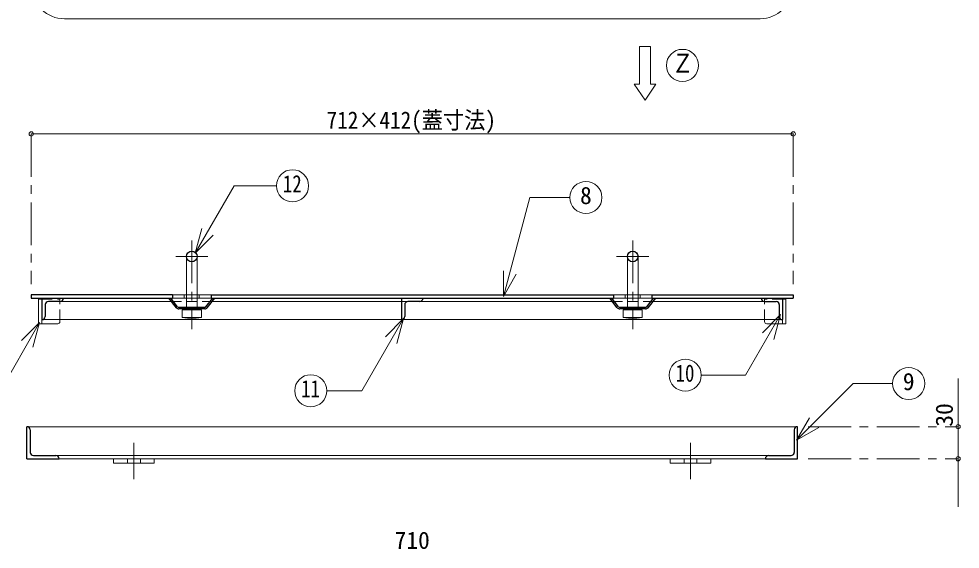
# Model space of a CAD drawing. Units: millimetres at full size, sheet at 1:8; details may follow other scales. Extents: x -1685 to 1555, y -1115 to 1133.
# Drawn here: x -1137 to -258, y -1 to 494 of the extents above; entities that cross this region are included whole.
import ezdxf
from ezdxf.enums import TextEntityAlignment as Align

# ---------------------------------------------------------------- set-up
doc = ezdxf.new("R2010")
doc.units = ezdxf.units.MM
doc.header["$LTSCALE"] = 8
doc.header["$PDMODE"] = 32
doc.header["$PDSIZE"] = 4
doc.linetypes.add('CHAIN1', pattern=[8, 5, -1, 1, -1])
doc.linetypes.add('DASHED1', pattern=[1.8, 1.2, -0.6])
doc.layers.add('0-0_ﾚｲﾔ1', color=4, linetype='Continuous', lineweight=9)
doc.styles.add('ＭＳ ゴシック', font='')
doc.styles.get('ＭＳ ゴシック').set_extended_font_data('MS Gothic')

msp = doc.modelspace()

# ---------------------------------------------------------------- linework, layer by layer
at = {"layer": '0-0_ﾚｲﾔ1', "color": 7, "lineweight": 18}
for p, q in [((-444.576, 494.018), (-1094.576, 494.018)), ((-547.076, 433.018), (-547.076, 468.018)), ((-557.076, 433.018), (-562.076, 433.018)), ((-552.076, 418.018), (-562.076, 433.018)), ((-542.076, 433.018), (-552.076, 418.018)), ((-542.076, 433.018), (-547.076, 433.018)), ((-972.459, 275.062), (-936.094, 338.047)), ((-896.388, 338.047), (-936.094, 338.047)), ((-972.459, 275.062), (-966.247, 298.244)), ((-972.459, 275.062), (-955.488, 292.032)), ((-980.576, 272.018), (-980.576, 224.518)), ((-970.576, 272.018), (-970.576, 224.518)), ((-568.576, 272.018), (-568.576, 224.518)), ((-558.576, 272.018), (-558.576, 224.518)), ((-684.408, 234.695), (-684.408, 258.695)), ((-684.408, 234.695), (-672.408, 255.48)), ((-1115.576, 232.218), (-1118.776, 232.218)), ((-1118.776, 232.218), (-1118.776, 209.218)), ((-993.576, 236.218), (-982.576, 236.218)), ((-982.576, 233.018), (-993.576, 233.018)), ((-982.576, 236.218), (-982.576, 233.018)), ((-968.576, 236.218), (-957.576, 236.218)), ((-968.576, 236.218), (-968.576, 233.018)), ((-957.576, 233.018), (-968.576, 233.018)), ((-581.576, 236.218), (-570.576, 236.218)), ((-570.576, 233.018), (-581.576, 233.018)), ((-570.576, 236.218), (-570.576, 233.018)), ((-556.576, 236.218), (-545.576, 236.218)), ((-556.576, 236.218), (-556.576, 233.018)), ((-545.576, 233.018), (-556.576, 233.018)), ((-423.576, 232.218), (-420.376, 232.218)), ((-420.376, 232.218), (-420.376, 209.218)), ((-966.576, 222.018), (-984.576, 222.018)), ((-984.576, 215.018), (-984.576, 222.018)), ((-980.576, 223.018), (-980.576, 222.418)), ((-975.576, 222.018), (-975.576, 215.018)), ((-971.576, 222.518), (-966.576, 222.018)), ((-970.576, 223.018), (-970.576, 222.418)), ((-966.576, 215.018), (-966.576, 222.018)), ((-554.576, 222.018), (-572.576, 222.018)), ((-572.576, 215.018), (-572.576, 222.018)), ((-568.576, 223.018), (-568.576, 222.418)), ((-563.576, 222.018), (-563.576, 215.018)), ((-559.576, 222.518), (-554.576, 222.018)), ((-558.576, 223.018), (-558.576, 222.418)), ((-554.576, 215.018), (-554.576, 222.018)), ((-1115.576, 213.018), (-1115.576, 209.218)), ((-979.576, 214.518), (-984.576, 215.018)), ((-966.576, 215.018), (-984.576, 215.018)), ((-975.576, 215.018), (-979.576, 214.518)), ((-971.576, 214.518), (-979.576, 214.518)), ((-777.692, 213.959), (-816.583, 146.597)), ((-777.692, 213.959), (-794.662, 196.988)), ((-777.692, 213.959), (-783.903, 190.777)), ((-567.576, 214.518), (-572.576, 215.018)), ((-554.576, 215.018), (-572.576, 215.018)), ((-563.576, 215.018), (-567.576, 214.518)), ((-559.576, 214.518), (-567.576, 214.518)), ((-425.464, 217.724), (-458.115, 161.171)), ((-425.464, 217.724), (-442.435, 200.754)), ((-425.464, 217.724), (-431.676, 194.542)), ((-423.576, 213.018), (-423.576, 209.218)), ((-1117.813, 210.357), (-1155.859, 144.458)), ((-1117.813, 210.357), (-1134.783, 193.386)), ((-1117.813, 210.357), (-1124.024, 187.174)), ((-1115.576, 209.218), (-1118.776, 209.218)), ((-423.576, 209.218), (-420.376, 209.218)), ((-499.465, 161.171), (-458.115, 161.171)), ((-410.404, 100.398), (-357.488, 153.315)), ((-320.659, 153.315), (-357.488, 153.315)), ((-849.411, 146.597), (-816.583, 146.597)), ((-410.404, 100.398), (-398.404, 121.183)), ((-409.576, 113.018), (-1129.576, 113.018)), ((-410.404, 100.398), (-389.62, 112.398)), ((-1102.576, 86.018), (-436.576, 86.018)), ((-1099.576, 83.018), (-439.576, 83.018))]:
    msp.add_line(p, q, dxfattribs=at)
at = {"layer": '0-0_ﾚｲﾔ1'}
for p, q in [((-413.576, 386.518), (-1125.576, 386.518)), ((-1098.576, 230.018), (-994.676, 230.018)), ((-980.576, 236.218), (-982.576, 236.218)), ((-980.576, 233.018), (-982.576, 233.018)), ((-968.576, 236.218), (-970.576, 236.218)), ((-968.576, 233.018), (-970.576, 233.018)), ((-956.476, 230.018), (-779.576, 230.018)), ((-762.576, 230.018), (-582.676, 230.018)), ((-570.576, 236.218), (-568.576, 236.218)), ((-570.576, 233.018), (-568.576, 233.018)), ((-558.576, 236.218), (-556.576, 236.218)), ((-558.576, 233.018), (-556.576, 233.018)), ((-544.476, 230.018), (-440.576, 230.018)), ((-423.576, 213.018), (-1115.576, 213.018)), ((-1098.776, 211.218), (-1098.776, 213.018)), ((-440.376, 211.218), (-440.376, 213.018)), ((-1100.776, 209.218), (-1115.576, 209.218)), ((-438.376, 209.218), (-423.576, 209.218)), ((-259.576, 158.018), (-259.576, 38.018)), ((-1048.576, 79.018), (-1048.576, 83.018)), ((-1010.576, 79.018), (-1010.576, 83.018)), ((-528.576, 79.018), (-528.576, 83.018)), ((-490.576, 79.018), (-490.576, 83.018)), ((-1048.576, 79.018), (-1010.576, 79.018)), ((-528.576, 79.018), (-490.576, 79.018))]:
    msp.add_line(p, q, dxfattribs=at)
at = {"layer": '0-0_ﾚｲﾔ1', "linetype": 'CHAIN1'}
for p, q in [((-1125.576, 386.518), (-1125.576, 246.218)), ((-413.576, 386.518), (-413.576, 246.218)), ((-975.576, 287.018), (-975.576, 204.018)), ((-563.576, 287.018), (-563.576, 204.018)), ((-960.576, 272.018), (-990.576, 272.018)), ((-578.576, 272.018), (-548.576, 272.018)), ((-399.576, 113.018), (-259.576, 113.018)), ((-1029.576, 64.018), (-1029.576, 98.018)), ((-509.576, 64.018), (-509.576, 98.018)), ((-399.576, 83.018), (-259.576, 83.018))]:
    msp.add_line(p, q, dxfattribs=at)
at = {"layer": '0-0_ﾚｲﾔ1', "color": 5, "lineweight": 25}
for p, q in [((-1125.576, 236.218), (-1125.576, 233.018)), ((-993.576, 236.218), (-1125.576, 236.218)), ((-1125.576, 233.018), (-993.576, 233.018)), ((-1115.576, 233.018), (-1115.576, 213.018)), ((-1098.576, 230.018), (-1109.576, 230.018)), ((-989.977, 224.144), (-997.076, 233.018)), ((-988.806, 225.081), (-995.155, 233.018)), ((-993.576, 236.218), (-993.576, 233.018)), ((-962.347, 225.081), (-955.997, 233.018)), ((-961.176, 224.144), (-954.076, 233.018)), ((-957.576, 236.218), (-581.576, 236.218)), ((-957.576, 236.218), (-957.576, 233.018)), ((-957.576, 233.018), (-581.576, 233.018)), ((-779.576, 233.018), (-779.576, 213.018)), ((-762.576, 230.018), (-773.576, 230.018)), ((-577.977, 224.144), (-585.076, 233.018)), ((-576.806, 225.081), (-583.155, 233.018)), ((-581.576, 236.218), (-581.576, 233.018)), ((-550.347, 225.081), (-543.997, 233.018)), ((-549.176, 224.144), (-542.076, 233.018)), ((-545.576, 236.218), (-413.576, 236.218)), ((-545.576, 236.218), (-545.576, 233.018)), ((-545.576, 233.018), (-413.576, 233.018)), ((-440.576, 230.018), (-429.576, 230.018)), ((-423.576, 233.018), (-423.576, 213.018)), ((-413.576, 236.218), (-413.576, 233.018)), ((-1112.576, 227.018), (-1112.576, 216.018)), ((-987.634, 224.518), (-963.518, 224.518)), ((-963.518, 223.018), (-987.634, 223.018)), ((-776.576, 227.018), (-776.576, 216.018)), ((-575.634, 224.518), (-551.518, 224.518)), ((-551.518, 223.018), (-575.634, 223.018)), ((-426.576, 227.018), (-426.576, 216.018)), ((-1129.576, 83.018), (-1129.576, 113.018)), ((-1126.576, 110.018), (-1126.576, 89.018)), ((-412.576, 110.018), (-412.576, 89.018)), ((-409.576, 83.018), (-409.576, 113.018)), ((-1129.576, 83.018), (-1099.576, 83.018)), ((-1123.576, 86.018), (-1102.576, 86.018)), ((-439.576, 83.018), (-409.576, 83.018)), ((-436.576, 86.018), (-415.576, 86.018))]:
    msp.add_line(p, q, dxfattribs=at)
at = {"layer": '0-0_ﾚｲﾔ1', "linetype": 'DASHED1'}
for p, q in [((-1115.576, 232.218), (-1098.776, 232.218)), ((-1098.776, 213.018), (-1098.776, 232.218)), ((-994.676, 230.018), (-956.476, 230.018)), ((-980.576, 236.218), (-970.576, 236.218)), ((-970.576, 233.018), (-980.576, 233.018)), ((-779.576, 230.018), (-773.576, 230.018)), ((-582.676, 230.018), (-544.476, 230.018)), ((-558.576, 236.218), (-568.576, 236.218)), ((-568.576, 233.018), (-558.576, 233.018)), ((-423.576, 232.218), (-440.376, 232.218)), ((-440.376, 213.018), (-440.376, 232.218)), ((-980.576, 224.518), (-980.576, 223.018)), ((-970.576, 224.518), (-970.576, 223.018)), ((-568.576, 224.518), (-568.576, 223.018)), ((-558.576, 224.518), (-558.576, 223.018)), ((-1035.576, 79.018), (-1035.576, 83.018)), ((-1023.576, 79.018), (-1023.576, 83.018)), ((-515.576, 79.018), (-515.576, 83.018)), ((-503.576, 79.018), (-503.576, 83.018))]:
    msp.add_line(p, q, dxfattribs=at)
at = {"layer": '0-0_ﾚｲﾔ1', "color": 7, "linetype": 'DASHED1', "lineweight": 18}
for p, q in [((-981.576, 224.518), (-981.576, 223.018)), ((-969.576, 224.518), (-969.576, 223.018)), ((-569.576, 224.518), (-569.576, 223.018)), ((-557.576, 224.518), (-557.576, 223.018))]:
    msp.add_line(p, q, dxfattribs=at)
at = {"layer": '0-0_ﾚｲﾔ1', "color": 7, "lineweight": 18}
for points in [[(-557.076, 433.018), (-557.076, 468.018), (-547.076, 468.018)], [(-684.408, 234.695), (-659.641, 327.128), (-622.277, 327.128)], [(-984.576, 222.018), (-979.576, 222.518), (-975.576, 222.018)], [(-975.576, 222.018), (-971.576, 222.518), (-979.576, 222.518)], [(-572.576, 222.018), (-567.576, 222.518), (-563.576, 222.018)], [(-563.576, 222.018), (-559.576, 222.518), (-567.576, 222.518)], [(-966.576, 215.018), (-971.576, 214.518), (-975.576, 215.018)], [(-554.576, 215.018), (-559.576, 214.518), (-563.576, 215.018)]]:
    msp.add_lwpolyline(points, dxfattribs=at)
for centre in [(-517.076, 450.518), (-881.388, 338.047), (-607.277, 327.128), (-514.465, 161.171), (-305.659, 153.315), (-864.411, 146.597)]:
    msp.add_circle(centre, 15, dxfattribs=at)
at = {"layer": '0-0_ﾚｲﾔ1', "color": 5, "lineweight": 25}
for centre in [(-975.576, 272.018), (-563.576, 272.018)]:
    msp.add_circle(centre, 5, dxfattribs=at)
at = {"layer": '0-0_ﾚｲﾔ1', "color": 7, "lineweight": 18}
for centre, start, end in [((-1094.576, 524.018), 180, 270), ((-444.576, 524.018), 270, 0)]:
    msp.add_arc(centre, 30, start, end, dxfattribs=at)
at = {"layer": '0-0_ﾚｲﾔ1', "color": 5, "lineweight": 25}
for centre, radius, start, end in [((-1109.576, 227.018), 3, 90, 180), ((-1098.576, 233.018), 3, 270, 0), ((-773.576, 227.018), 3, 90, 180), ((-762.576, 233.018), 3, 270, 0), ((-440.576, 233.018), 3, 180, 270), ((-429.576, 227.018), 3, 0, 90), ((-987.634, 226.018), 3, 218.65981, 270), ((-987.634, 226.018), 1.5, 218.65981, 270), ((-963.518, 226.018), 1.5, 270, 321.34019), ((-963.518, 226.018), 3, 270, 321.34019), ((-575.634, 226.018), 3, 218.65981, 270), ((-575.634, 226.018), 1.5, 218.65981, 270), ((-551.518, 226.018), 1.5, 270, 321.34019), ((-551.518, 226.018), 3, 270, 321.34019), ((-1115.576, 216.018), 3, 270, 0), ((-779.576, 216.018), 3, 270, 0), ((-423.576, 216.018), 3, 180, 270), ((-1129.576, 110.018), 3, 0, 90), ((-409.576, 110.018), 3, 90, 180), ((-1123.576, 89.018), 3, 180, 270), ((-415.576, 89.018), 3, 270, 0), ((-1102.576, 83.018), 3, 0, 90), ((-436.576, 83.018), 3, 90, 180)]:
    msp.add_arc(centre, radius, start, end, dxfattribs=at)
at = {"layer": '0-0_ﾚｲﾔ1'}
for centre, start, end in [((-1100.776, 211.218), 270, 0), ((-438.376, 211.218), 180, 270)]:
    msp.add_arc(centre, 2, start, end, dxfattribs=at)
at = {"layer": '0-0_ﾚｲﾔ1', "color": 1}
for p in [(-1125.576, 386.518), (-413.576, 386.518), (-259.576, 113.018), (-259.576, 83.018)]:
    msp.add_point(p, dxfattribs=at)

# ---------------------------------------------------------------- texts
at = {"layer": '0-0_ﾚｲﾔ1', "color": 7, "style": 'ＭＳ ゴシック'}
for s, height, width, p in [('Ｚ', 17.6, 0.85, (-527.076, 438.518)), ('712×412(蓋寸法)', 16.13, 0.9, (-849.576, 386.518)), ('12', 16.13, 0.8, (-890.388, 327.047)), ('10', 16.13, 0.8, (-523.465, 150.171)), ('11', 16.13, 0.8, (-873.411, 135.597))]:
    msp.add_text(s, height=height, dxfattribs=dict(at, width=width)).set_placement(p, align=Align.BOTTOM_LEFT)
for s, p in [('8', (-612.777, 316.128)), ('9', (-311.159, 142.315)), ('710', (-786.076, -5.982))]:
    msp.add_text(s, height=16.13, dxfattribs=at).set_placement(p, align=Align.BOTTOM_LEFT)
msp.add_text('30', height=16.13, rotation=90, dxfattribs=at).set_placement((-259.576, 113.018), align=Align.BOTTOM_LEFT)

doc.saveas('drawing.dxf')
